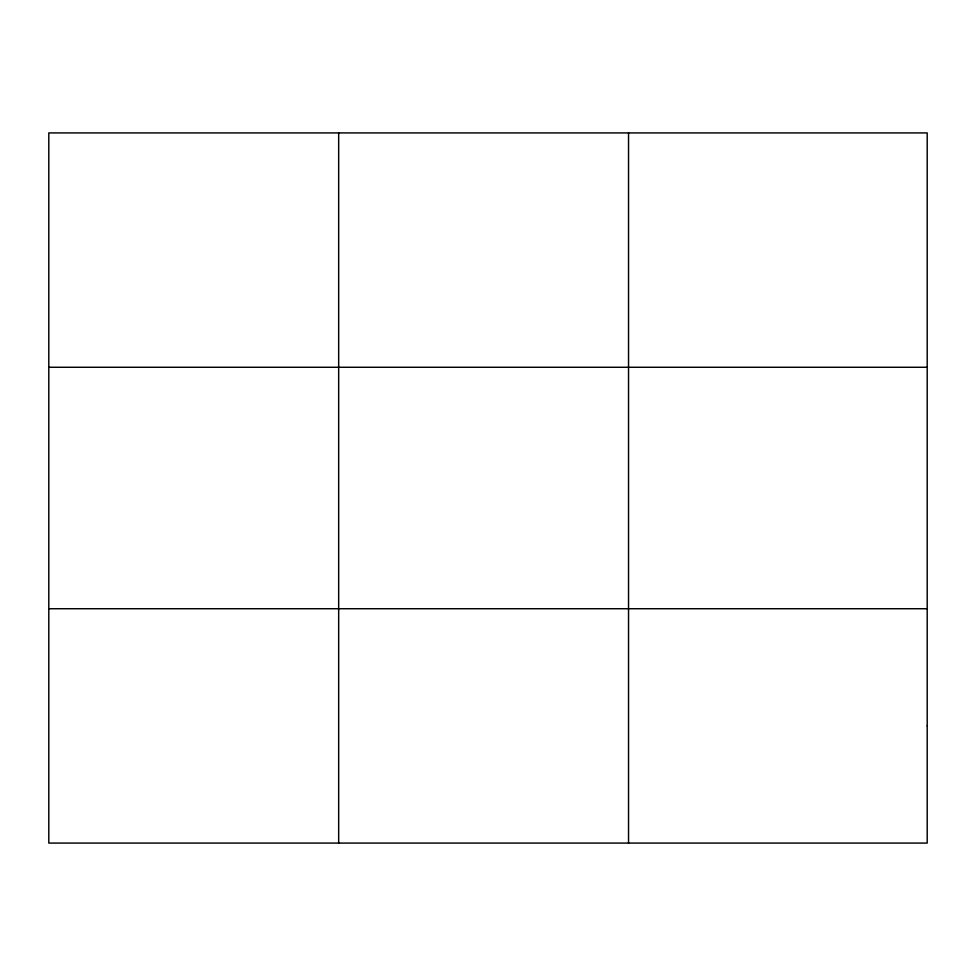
<?xml version="1.0" encoding="UTF-8"?>
<svg xmlns="http://www.w3.org/2000/svg" width="976" height="976" viewBox="0 0 976 976"><rect width="100%" height="100%" fill="white"/><g stroke="black" fill="none" stroke-linecap="round" stroke-linejoin="round"><path stroke-width="1.46" d="M338.672 132.919L338.672 843.081M628.544 132.919L628.544 843.081M48.8 367.269L927.2 367.269M48.8 608.731L927.2 608.731M927.2 725.9L927.2 843.081L48.8 843.081L48.8 132.919L927.2 132.919L927.2 725.9"/></g></svg>
